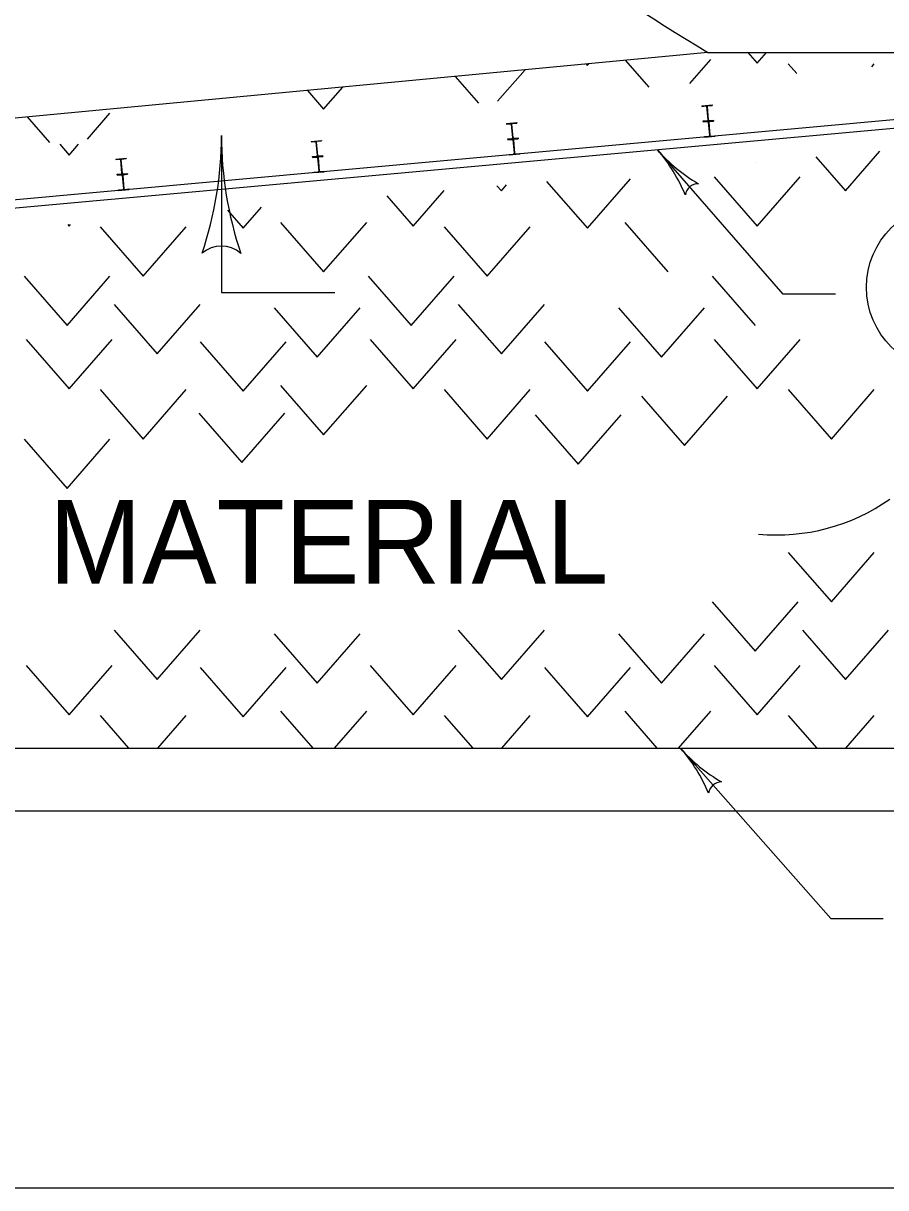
# Model space of a CAD drawing. Extents: x 918 to 1082, y 999 to 1322.
# Drawn here: x 1023.78 to 1025.841, y 1216.905 to 1219.687 of the extents above; entities that cross this region are included whole.
import ezdxf

# ---------------------------------------------------------------- set-up
doc = ezdxf.new("R2010")
doc.units = 0
doc.layers.add('1', color=7, linetype='Continuous')
doc.layers.add('5', color=7, linetype='Continuous')

msp = doc.modelspace()

# ---------------------------------------------------------------- linework, layer by layer
at = {"layer": '1'}
for p, q in [((1025.4158, 1219.6174), (1020.8718, 1219.1868)), ((1025.4158, 1219.6174), (1034.7843, 1219.6174)), ((1026.8207, 1219.5436), (1020.8646, 1219.0021)), ((1026.8225, 1219.5235), (1020.8646, 1218.9818)), ((1025.4009, 1219.4898), (1025.4258, 1219.4921)), ((1025.4258, 1219.4921), (1025.4259, 1219.4909)), ((1025.4009, 1219.4898), (1025.401, 1219.4887)), ((1025.401, 1219.4887), (1025.4113, 1219.4896)), ((1025.4159, 1219.4563), (1025.413, 1219.4882)), ((1025.4171, 1219.4564), (1025.4143, 1219.4883)), ((1025.4156, 1219.49), (1025.4259, 1219.4909)), ((1024.9341, 1219.4474), (1024.959, 1219.4497)), ((1024.9341, 1219.4474), (1024.9342, 1219.4462)), ((1024.9342, 1219.4462), (1024.9445, 1219.4472)), ((1024.9491, 1219.4138), (1024.9463, 1219.4458)), ((1024.9503, 1219.4139), (1024.9474, 1219.4458)), ((1024.9488, 1219.4476), (1024.9591, 1219.4485)), ((1024.959, 1219.4497), (1024.9591, 1219.4485)), ((1025.4042, 1219.4537), (1025.4145, 1219.4546)), ((1025.4043, 1219.4525), (1025.4042, 1219.4537)), ((1025.4043, 1219.4525), (1025.4292, 1219.4548)), ((1025.4043, 1219.4525), (1025.4044, 1219.4513)), ((1025.4044, 1219.4513), (1025.4148, 1219.4523)), ((1025.4164, 1219.4508), (1025.4193, 1219.4189)), ((1025.4176, 1219.4509), (1025.4205, 1219.4191)), ((1025.4188, 1219.4549), (1025.4291, 1219.4559)), ((1025.419, 1219.4527), (1025.4293, 1219.4536)), ((1025.4292, 1219.4548), (1025.4291, 1219.4559)), ((1025.4292, 1219.4548), (1025.4293, 1219.4536)), ((1024.2531, 1219.4188), (1024.2531, 1219.0438)), ((1024.9373, 1219.4112), (1024.9478, 1219.4122)), ((1024.9375, 1219.4101), (1024.9373, 1219.4112)), ((1024.9375, 1219.4101), (1024.9623, 1219.4123)), ((1024.9375, 1219.4101), (1024.9376, 1219.4089)), ((1024.9376, 1219.4089), (1024.9479, 1219.4098)), ((1024.9496, 1219.4084), (1024.9525, 1219.3765)), ((1024.9508, 1219.4085), (1024.9537, 1219.3767)), ((1024.952, 1219.4125), (1024.9623, 1219.4134)), ((1024.9523, 1219.4102), (1024.9625, 1219.4112)), ((1024.9623, 1219.4123), (1024.9623, 1219.4134)), ((1024.9623, 1219.4123), (1024.9625, 1219.4112)), ((1025.4075, 1219.4163), (1025.4179, 1219.4173)), ((1025.4077, 1219.4152), (1025.4075, 1219.4163)), ((1025.4077, 1219.4152), (1025.4326, 1219.4174)), ((1025.4222, 1219.4177), (1025.4325, 1219.4186)), ((1025.4326, 1219.4174), (1025.4325, 1219.4186)), ((1024.4673, 1219.4049), (1024.4922, 1219.4072)), ((1024.4673, 1219.4049), (1024.4673, 1219.4038)), ((1024.4673, 1219.4038), (1024.4778, 1219.4047)), ((1024.4823, 1219.3714), (1024.4794, 1219.4033)), ((1024.4835, 1219.3715), (1024.4806, 1219.4034)), ((1024.482, 1219.4052), (1024.4923, 1219.4061)), ((1024.4922, 1219.4072), (1024.4923, 1219.4061)), ((1025.5957, 1219.0397), (1025.2951, 1219.3847)), ((1024.0004, 1219.3625), (1024.0253, 1219.3648)), ((1024.0004, 1219.3625), (1024.0005, 1219.3613)), ((1024.0005, 1219.3613), (1024.0108, 1219.3623)), ((1024.0154, 1219.3289), (1024.0125, 1219.3609)), ((1024.0166, 1219.3291), (1024.0138, 1219.3609)), ((1024.0151, 1219.3627), (1024.0254, 1219.3637)), ((1024.0253, 1219.3648), (1024.0254, 1219.3637)), ((1024.4705, 1219.3688), (1024.4809, 1219.3697)), ((1024.4707, 1219.3677), (1024.4705, 1219.3688)), ((1024.4707, 1219.3677), (1024.4955, 1219.3699)), ((1024.4707, 1219.3677), (1024.4708, 1219.3664)), ((1024.4708, 1219.3664), (1024.4811, 1219.3674)), ((1024.4828, 1219.3659), (1024.4857, 1219.3341)), ((1024.484, 1219.3661), (1024.4868, 1219.3342)), ((1024.4852, 1219.3701), (1024.4955, 1219.371)), ((1024.4854, 1219.3678), (1024.4957, 1219.3687)), ((1024.4955, 1219.3699), (1024.4955, 1219.371)), ((1024.4955, 1219.3699), (1024.4957, 1219.3687)), ((1024.9408, 1219.3727), (1024.9658, 1219.3749)), ((1024.9408, 1219.3739), (1024.9511, 1219.3748)), ((1024.9408, 1219.3727), (1024.9408, 1219.3739)), ((1024.9553, 1219.3752), (1024.9657, 1219.3762)), ((1024.9658, 1219.3749), (1024.9657, 1219.3762)), ((1024.0037, 1219.3263), (1024.014, 1219.3273)), ((1024.0038, 1219.3252), (1024.0037, 1219.3263)), ((1024.0038, 1219.3252), (1024.0287, 1219.3274)), ((1024.0038, 1219.3252), (1024.0039, 1219.324)), ((1024.0039, 1219.324), (1024.0143, 1219.3249)), ((1024.0183, 1219.3277), (1024.0286, 1219.3286)), ((1024.0185, 1219.3253), (1024.0288, 1219.3263)), ((1024.0287, 1219.3274), (1024.0286, 1219.3286)), ((1024.0287, 1219.3274), (1024.0288, 1219.3263)), ((1024.4739, 1219.3314), (1024.4843, 1219.3324)), ((1024.474, 1219.3303), (1024.4739, 1219.3314)), ((1024.474, 1219.3303), (1024.499, 1219.3325)), ((1024.4885, 1219.3328), (1024.4988, 1219.3337)), ((1024.499, 1219.3325), (1024.4988, 1219.3337)), ((1024.0159, 1219.3235), (1024.0188, 1219.2917)), ((1024.0171, 1219.3237), (1024.02, 1219.2918)), ((1024.007, 1219.289), (1024.0174, 1219.2899)), ((1024.0072, 1219.2878), (1024.007, 1219.289)), ((1024.0072, 1219.2878), (1024.0321, 1219.2901)), ((1024.0217, 1219.2903), (1024.032, 1219.2913)), ((1024.0321, 1219.2901), (1024.032, 1219.2913)), ((1024.2531, 1219.0438), (1024.5243, 1219.0438)), ((1025.7207, 1219.0397), (1025.5957, 1219.0397)), ((1020.8646, 1217.9552), (1034.7843, 1217.9552)), ((1025.35, 1217.9552), (1025.7091, 1217.548)), ((1020.8646, 1217.8052), (1034.7843, 1217.8052)), ((1025.7091, 1217.548), (1025.8341, 1217.548)), ((1020.8646, 1216.9052), (1034.7843, 1216.9052))]:
    msp.add_line(p, q, dxfattribs=at)
msp.add_circle((1025.9957, 1219.0563), 0.201, dxfattribs=at)
for centre, radius, start, end in [((1027.3272, 1222.8564), 3.7609, 209.9201, 239.4536), ((1025.4114, 1219.488), 0.00156, 5.1943, 95.1943), ((1025.4157, 1219.4884), 0.00156, 95.1943, 185.1943), ((1024.9446, 1219.4456), 0.00156, 5.1943, 95.1943), ((1024.9489, 1219.446), 0.00156, 95.1943, 185.1943), ((1025.4143, 1219.4561), 0.00156, 275.1943, 5.1943), ((1025.4148, 1219.4507), 0.00156, 5.1943, 95.1943), ((1025.4186, 1219.4565), 0.00156, 185.1943, 275.1943), ((1025.4191, 1219.4511), 0.00156, 95.1943, 185.1943), ((1023.3742, 1219.4188), 0.8789, 341.3472, 359.9939), ((1025.132, 1219.4188), 0.8789, 179.9878, 180), ((1025.132, 1219.4188), 0.8789, 180, 198.6688), ((1024.9475, 1219.4137), 0.00156, 275.1943, 5.1943), ((1024.948, 1219.4082), 0.00156, 5.1943, 95.1943), ((1024.9518, 1219.4141), 0.00156, 185.1943, 275.1943), ((1024.9523, 1219.4086), 0.00156, 95.1943, 185.1943), ((1025.4177, 1219.4188), 0.00156, 275.1943, 5.1943), ((1025.422, 1219.4192), 0.00156, 185.1943, 275.1943), ((1024.4778, 1219.4031), 0.00156, 5.1943, 95.1943), ((1024.4821, 1219.4035), 0.00156, 95.1943, 185.1943), ((1025.5898, 1219.6415), 0.3909, 221.052, 221.0642), ((1025.5898, 1219.6415), 0.3909, 221.0642, 239.733), ((1025.0003, 1219.1279), 0.3909, 22.4114, 41.0581), ((1024.0109, 1219.3607), 0.00156, 5.1943, 95.1943), ((1024.0152, 1219.3611), 0.00156, 95.1943, 185.1943), ((1024.4807, 1219.3712), 0.00156, 275.1943, 5.1943), ((1024.4812, 1219.3658), 0.00156, 5.1943, 95.1943), ((1024.485, 1219.3716), 0.00156, 185.1943, 275.1943), ((1024.4855, 1219.3662), 0.00156, 95.1943, 185.1943), ((1024.9509, 1219.3763), 0.00156, 275.1943, 5.1943), ((1024.9552, 1219.3767), 0.00156, 185.1943, 275.1943), ((1024.0138, 1219.3288), 0.00156, 275.1943, 5.1943), ((1024.0143, 1219.3234), 0.00156, 5.1943, 95.1943), ((1024.0181, 1219.3292), 0.00156, 185.1943, 275.1943), ((1024.0186, 1219.3238), 0.00156, 95.1943, 185.1943), ((1024.4841, 1219.3339), 0.00156, 275.1943, 5.1943), ((1024.4884, 1219.3343), 0.00156, 185.1943, 275.1943), ((1025.3927, 1219.2726), 0.0313, 89.8388, 171.9555), ((1024.0172, 1219.2915), 0.00156, 275.1943, 5.1943), ((1024.0215, 1219.2919), 0.00156, 185.1943, 275.1943), ((1024.253, 1219.0846), 0.0703, 48.7746, 130.8913), ((1025.5801, 1218.9339), 0.4692, 264.6951, 305.1753), ((1025.6432, 1218.2137), 0.3909, 221.3971, 221.4093), ((1025.6432, 1218.2137), 0.3909, 221.4093, 240.0781), ((1025.0568, 1217.6966), 0.3909, 22.7565, 41.4032), ((1025.4483, 1217.8436), 0.0313, 90.1839, 172.3006)]:
    msp.add_arc(centre, radius, start, end, dxfattribs=at)
at = {"layer": '5'}
for p, q in [((1025.5113, 1219.6174), (1025.5337, 1219.5918)), ((1025.5337, 1219.5918), (1025.5559, 1219.6174)), ((1024.9132, 1219.5008), (1024.9788, 1219.576)), ((1025.1249, 1219.5898), (1025.1276, 1219.5868)), ((1025.1276, 1219.5868), (1025.1307, 1219.5904)), ((1025.2182, 1219.5987), (1025.2744, 1219.5342)), ((1025.3728, 1219.5433), (1025.4224, 1219.6003)), ((1025.6078, 1219.5902), (1025.6281, 1219.5668)), ((1025.8075, 1219.5834), (1025.8133, 1219.5902)), ((1024.8117, 1219.5602), (1024.8671, 1219.4966)), ((1024.4587, 1219.5267), (1024.4973, 1219.4823)), ((1024.4973, 1219.4823), (1024.543, 1219.5347)), ((1023.9328, 1219.4103), (1023.9868, 1219.4723)), ((1023.7891, 1219.4633), (1023.8426, 1219.4019)), ((1023.8668, 1219.398), (1023.8891, 1219.3724)), ((1023.8891, 1219.3724), (1023.9114, 1219.398)), ((1025.7443, 1219.2869), (1025.8268, 1219.3816)), ((1025.5283, 1219.3546), (1025.5286, 1219.3543)), ((1025.5286, 1219.3543), (1025.5288, 1219.3547)), ((1025.6738, 1219.3678), (1025.7443, 1219.2869)), ((1024.9116, 1219.2988), (1024.922, 1219.2869)), ((1024.922, 1219.2869), (1024.9342, 1219.3008)), ((1025.03, 1219.3095), (1025.1276, 1219.1976)), ((1025.1276, 1219.1976), (1025.2303, 1219.3155)), ((1025.4308, 1219.3206), (1025.5337, 1219.2027)), ((1025.5337, 1219.2027), (1025.6364, 1219.3206)), ((1024.6483, 1219.275), (1024.7113, 1219.2027)), ((1024.7113, 1219.2027), (1024.7853, 1219.2874)), ((1024.3053, 1219.1976), (1024.3492, 1219.2479)), ((1024.2678, 1219.2406), (1024.3053, 1219.1976)), ((1023.8861, 1219.2061), (1023.8891, 1219.2027)), ((1023.8891, 1219.2027), (1023.8926, 1219.2067)), ((1023.9633, 1219.2009), (1024.066, 1219.083)), ((1024.066, 1219.083), (1024.1688, 1219.2009)), ((1024.3946, 1219.2111), (1024.4973, 1219.0931)), ((1024.4973, 1219.0931), (1024.6002, 1219.2111)), ((1024.7855, 1219.2009), (1024.8883, 1219.083)), ((1024.8883, 1219.083), (1024.9911, 1219.2009)), ((1025.2168, 1219.2111), (1025.3197, 1219.0931)), ((1023.7813, 1219.083), (1023.8841, 1218.9651)), ((1023.8841, 1218.9651), (1023.9868, 1219.083)), ((1024.6035, 1219.083), (1024.7063, 1218.9651)), ((1024.7063, 1218.9651), (1024.8091, 1219.083)), ((1025.4258, 1219.083), (1025.5286, 1218.9651)), ((1023.9969, 1219.0156), (1024.0998, 1218.8977)), ((1024.0998, 1218.8977), (1024.2025, 1219.0156)), ((1024.3794, 1219.0072), (1024.4822, 1218.8893)), ((1024.4822, 1218.8893), (1024.585, 1219.0072)), ((1024.8192, 1219.0156), (1024.922, 1218.8977)), ((1024.922, 1218.8977), (1025.0248, 1219.0156)), ((1025.2017, 1219.0072), (1025.3045, 1218.8893)), ((1025.3045, 1218.8893), (1025.4073, 1219.0072)), ((1023.7863, 1218.9313), (1023.8891, 1218.8134)), ((1023.8891, 1218.8134), (1023.9919, 1218.9313)), ((1024.2025, 1218.9263), (1024.3053, 1218.8083)), ((1024.3053, 1218.8083), (1024.4081, 1218.9263)), ((1024.6086, 1218.9313), (1024.7113, 1218.8134)), ((1024.7113, 1218.8134), (1024.8142, 1218.9313)), ((1025.0248, 1218.9263), (1025.1276, 1218.8083)), ((1025.1276, 1218.8083), (1025.2303, 1218.9263)), ((1025.4308, 1218.9313), (1025.5337, 1218.8134)), ((1025.5337, 1218.8134), (1025.6364, 1218.9313)), ((1023.9633, 1218.8118), (1024.066, 1218.6938)), ((1024.066, 1218.6938), (1024.1688, 1218.8118)), ((1024.3946, 1218.8218), (1024.4973, 1218.7039)), ((1024.4973, 1218.7039), (1024.6002, 1218.8218)), ((1024.7855, 1218.8118), (1024.8883, 1218.6938)), ((1024.8883, 1218.6938), (1024.9911, 1218.8118)), ((1025.2568, 1218.7961), (1025.3595, 1218.6782)), ((1025.3595, 1218.6782), (1025.4623, 1218.7961)), ((1025.6078, 1218.8118), (1025.7106, 1218.6938)), ((1025.7106, 1218.6938), (1025.8133, 1218.8118)), ((1024.1993, 1218.7555), (1024.302, 1218.6376)), ((1024.302, 1218.6376), (1024.4048, 1218.7555)), ((1025.0025, 1218.7518), (1025.1053, 1218.6338)), ((1025.1053, 1218.6338), (1025.2081, 1218.7518)), ((1023.7813, 1218.6938), (1023.8841, 1218.5758)), ((1023.8841, 1218.5758), (1023.9868, 1218.6938)), ((1025.6078, 1218.4225), (1025.7106, 1218.3046)), ((1025.7106, 1218.3046), (1025.8133, 1218.4225)), ((1025.4258, 1218.3046), (1025.5286, 1218.1867)), ((1025.5286, 1218.1867), (1025.6313, 1218.3046)), ((1023.9969, 1218.2372), (1024.0998, 1218.1193)), ((1024.0998, 1218.1193), (1024.2025, 1218.2372)), ((1024.3794, 1218.2288), (1024.4822, 1218.1108)), ((1024.4822, 1218.1108), (1024.585, 1218.2288)), ((1024.8192, 1218.2372), (1024.922, 1218.1193)), ((1024.922, 1218.1193), (1025.0248, 1218.2372)), ((1025.2017, 1218.2288), (1025.3045, 1218.1108)), ((1025.3045, 1218.1108), (1025.4073, 1218.2288)), ((1025.6415, 1218.2372), (1025.7443, 1218.1193)), ((1025.7443, 1218.1193), (1025.847, 1218.2372)), ((1023.7863, 1218.1529), (1023.8891, 1218.035)), ((1023.8891, 1218.035), (1023.9919, 1218.1529)), ((1024.2025, 1218.1478), (1024.3053, 1218.0299)), ((1024.3053, 1218.0299), (1024.4081, 1218.1478)), ((1024.6086, 1218.1529), (1024.7113, 1218.035)), ((1024.7113, 1218.035), (1024.8142, 1218.1529)), ((1025.0248, 1218.1478), (1025.1276, 1218.0299)), ((1025.1276, 1218.0299), (1025.2303, 1218.1478)), ((1025.4308, 1218.1529), (1025.5337, 1218.035)), ((1025.5337, 1218.035), (1025.6364, 1218.1529)), ((1023.9633, 1218.0333), (1024.0313, 1217.9552)), ((1024.1008, 1217.9552), (1024.1688, 1218.0333)), ((1024.3946, 1218.0434), (1024.4715, 1217.9552)), ((1024.5232, 1217.9552), (1024.6002, 1218.0434)), ((1024.7855, 1218.0333), (1024.8536, 1217.9552)), ((1024.923, 1217.9552), (1024.9911, 1218.0333)), ((1025.2168, 1218.0434), (1025.2938, 1217.9552)), ((1025.3455, 1217.9552), (1025.4224, 1218.0434)), ((1025.6078, 1218.0333), (1025.6758, 1217.9552)), ((1025.7453, 1217.9552), (1025.8133, 1218.0333))]:
    msp.add_line(p, q, dxfattribs=at)

# ---------------------------------------------------------------- texts
at = {"layer": '1'}
msp.add_text('FILL MATERIAL', height=0.2, dxfattribs=at).set_placement((1023.2309, 1218.3482))

doc.saveas('drawing.dxf')
